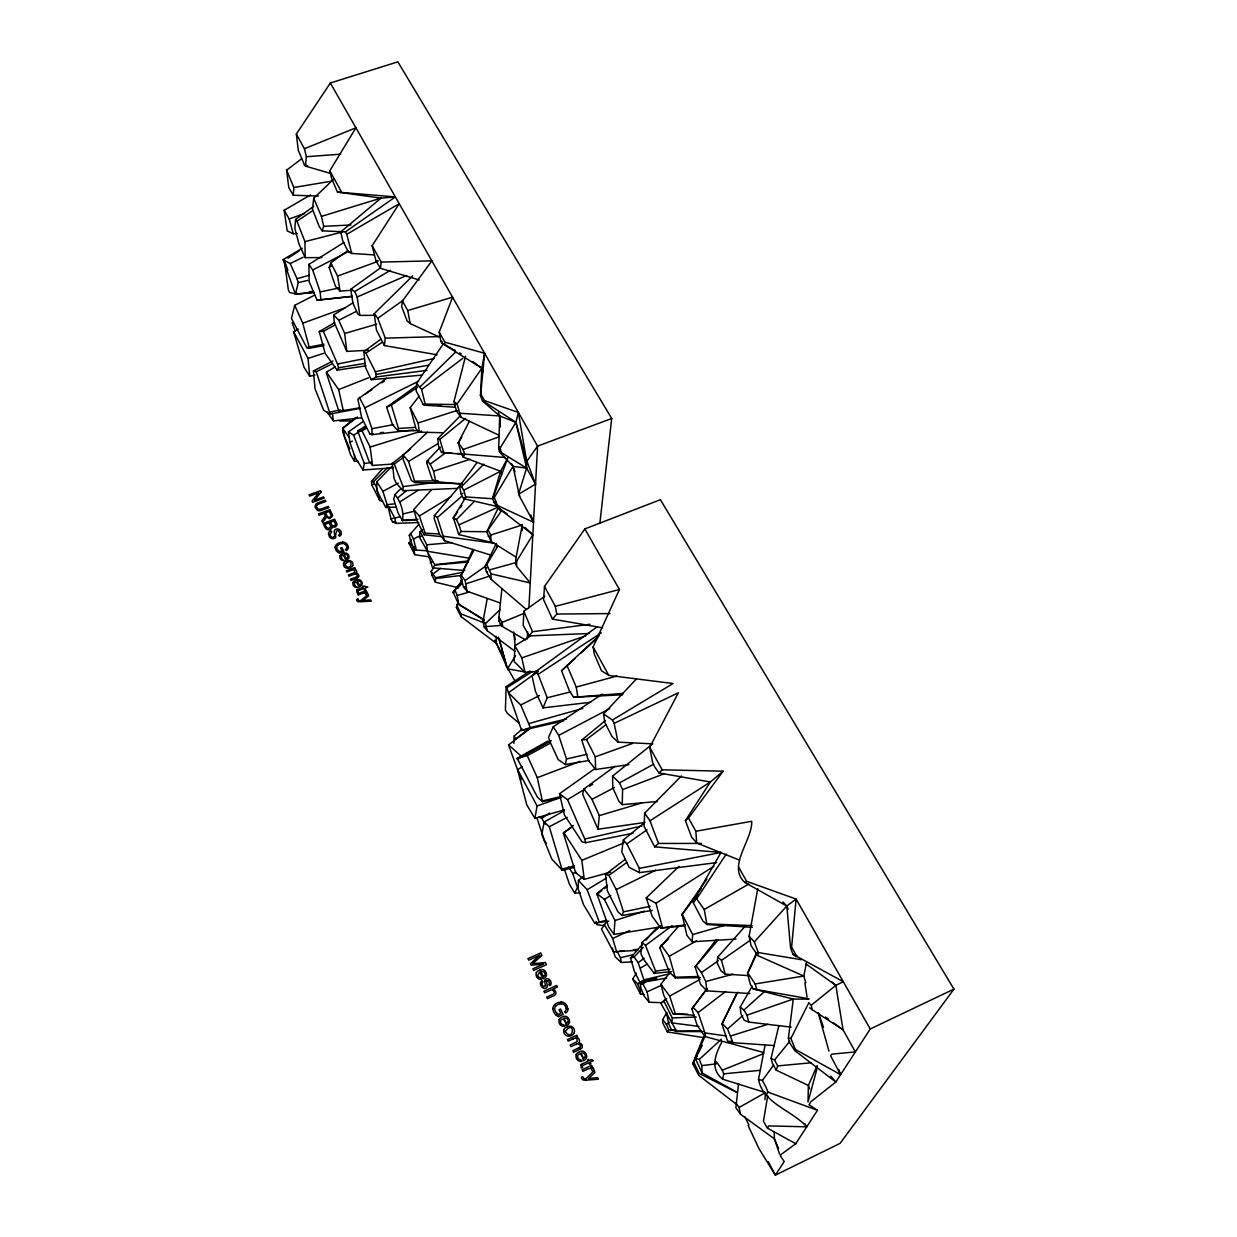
<?xml version="1.0" encoding="UTF-8"?>
<svg xmlns="http://www.w3.org/2000/svg" width="1237" height="1237" viewBox="0 0 1237 1237"><rect width="100%" height="100%" fill="white"/><g stroke="black" fill="none" stroke-linecap="round" stroke-linejoin="round"><path stroke-width="1.5" d="M522.215 530.642L522.246 524.967L490.811 535.064L490.934 541.435L516.277 557.284M374.363 254.93L351.695 253.43L346.762 234.303L399.226 203.703L372.151 245.699L381.228 262.074L431.852 260.868L402.458 300.947L407.746 310.518L452.587 297.189L439.228 332.104L444.856 342.17L484.595 353.287L480.76 393.954L484.502 400.618L518.365 412.447L515.953 422.327L526.699 461.695L526.637 468.112L519.045 492.45L519.571 496.393L533.503 522.261L497.429 505.423L493.687 496.022L507.897 457.721L500.598 471.266L492.666 497.892L493.888 502.145L497.382 507.278L532.838 534.678L516.726 561.072L516.509 566.268L530.24 582.921L491.089 573.875L486.76 564.567L497.691 546.29M526.374 609.439L490.996 579.225L491.089 573.875M391.665 466.565L376.806 481.765L376.62 490.115L385.774 507.433L395.685 507.108M497.382 507.278L497.429 505.423M657.435 801.483L622.226 804.638L622.598 789.623L619.505 782.882L612.578 776.063L651.791 744.566M402.984 490.702L403.092 486.589L394.278 464.107L392.361 463.442L394.093 478.611L396.273 483.203L402.984 490.702L457.396 488.383M525.555 639.946L501.975 626.278L502.083 622.427L498.882 617.155L501.928 588.642M460.813 483.543L415.013 482.616L408.519 461.447L403.231 455.061L427.43 432.27M530.008 670.964L506.165 686.628L505.376 709.868L507.185 713.192L518.844 722.949L518.72 722.052M765.007 1045.389L758.544 1079.344C762.487 1103.157 792.407 1110.579 806.725 1126.814L768.734 1125.917L767.45 1128.159L795.747 1143.715L817.456 1110.3L809.013 1104.749L810.9 1101.734L835.825 1082.004L870.245 1028.968L953.928 989.121L660.403 499.686L584.854 528.926L544.481 586.508L543.6 599.682L552.475 619.103L602.543 627.777M514.994 471.776L513.015 466.38L499.918 452.433L498.681 449.325L499.671 415.957L498.356 412.431M515.288 681.711L506.845 666.557L498.325 637.086M582.859 876.832L578.437 880.45L578.096 888.553L583.508 904.618L594.719 923.219L608.697 921.07M530.457 636.096L514.87 645.791L514.205 661.594L525.076 672.433L538.11 671.227M513.865 743.344L514.205 735.938L522.37 729.026M519.679 493.609L535.544 484.115L526.436 459.963L518.365 412.447M681.432 775.939L644.678 813.126L644.075 826.378L654.667 846.85L721.016 852.463L693.107 901.139L693.369 902.871L702.925 921.101L706.93 924.518L752.328 927.317M544.759 596.265L523.854 611.264L523.174 625.365L529.266 635.895L589.199 633.514M535.544 484.115L526.637 468.112L515.953 422.327L499.671 415.957L482.492 401.066L480.451 395.593L481.858 368.224L484.595 353.287M527.225 639.019L527.627 631.659M528.91 607.645L537.585 446.124L330.341 83.003L397.85 61.85L611.712 418.477L599.837 523.452M462.097 483.11L434.388 515.643L434.202 518.581L439.351 533.951L444.562 540.693L491.476 555.289M454.706 407.205L425.466 405.241L421.631 389.516L416.668 383.3L442.429 345.123M764.93 1099.662L765.425 1092.596L722.609 1079.159C709.605 1068.737 715.434 1053.986 722.021 1041.74M458.231 587.73L435.439 582.21L435.47 577.741L431.218 571.278L433.63 567.752M660.156 926.961L613.969 934.399L614.975 920.514L604.398 899.438L596.791 893.531L607.274 885.259M494.042 542.997L458.772 534.57L453.314 517.592L464.896 498.789M318.527 196.064L293.231 195.23L293.834 187.498L286.582 170.211L301.658 158.738M736.03 939.084L692.117 941.774L692.689 934.569L682.082 914.174L706.945 879.09M666.666 998.692L663.867 1001.073L672.263 1017.958L671.861 1022.891L698.89 1026.401M313.719 206.301L295.566 219.413L294.823 228.443L299.06 244.168L305.168 257.636L322.007 257.605M644.462 822.497L598.028 829.238L599.311 815.616L591.966 799.38L583.879 788.99L615.036 766.244M331.3 173.644L305.431 166.114L306.359 156.728L304.426 148.749L296.354 134.029L330.341 83.003M508.376 670.315L496.47 643.503L461.107 616.629L456.391 607.522L458.355 601.074M661.022 925.616L642.08 942.3L640.89 953.634L643.657 959.402L654.141 973.364L671.614 971.617M745.772 925.585L717.754 957.051L717.135 962.881L720.939 970.782L725.191 974.122L749.189 975.653M501.603 474.822L500.598 471.266L463.287 457.133L461.293 453.902L458.278 442.614L469.349 421.369M415.462 520.019L402.427 520.653C404.128 511.592 400.726 501.665 394.943 494.599L400.123 489.326M333.557 179.288L313.703 198.276L312.482 209.192L319.254 226.587L322.192 230.855L345.432 231.86L395.361 196.915L337.454 192.091L331.531 178.236L329.784 170.799L355.916 127.828L304.426 148.749M574.416 867.369L562.294 870.338L549.305 826.733L544.156 822.095L564.428 810.529M419.25 279.964L380.486 268.321L381.228 262.074M437.094 354.818L384.398 345.556L385.279 338.134L377.733 318.311L374.223 313.688L412.648 275.913M644.956 822.249L623.278 840.047L621.809 851.86L629.123 867.307L639.343 872.642L716.656 862.591M830.893 1076.267L835.825 1082.004L794.649 1050.507L789.484 1042.544L788.402 1038.214L793.257 999.079L753.178 988.935L750.318 984.188L747.473 973.38L756.735 952.459M469.148 558.181L427.476 551.285L419.42 537.183L420.163 531.601L422.482 529.699M483.188 371.765L481.858 368.224L444.485 344.876L444.856 342.17M402.458 300.947L401.638 306.498L407.081 320.847L410.189 323.599L438.779 336.773M778.599 1148.524L774.393 1138.813L740.499 1114.243L735.891 1107.795L738.566 1083.504M805.782 982.673L803.818 976.055L757.786 955.613L758.25 952.552L754.323 941.929L749.112 936.162L757.755 888.707M767.729 1095.766L763.445 1121.31L767.45 1128.159M549.584 983.461L548.579 980.817L546.723 980.879M425.466 405.241L423.27 404.576L416.142 390.907L416.668 383.3M613.969 934.399L608.65 926.9L596.791 893.531M498.681 449.325L499.13 446.835M564.598 809.787L534.894 818.291L537.105 805.967L517.623 769.708L522.37 766.646M515.35 651.543L487.223 630.715L484.146 626.881L483.141 620.85L487.131 599.079M480.451 395.593L480.76 393.954M417.565 430.677L397.958 430.924L398.422 428.481L391.387 405.071L415.184 388.835M516.509 566.268L515.613 560.005L522.246 524.967M544.156 822.095L541.806 834.279L551.764 859.035L562.294 870.338M589.075 760.446L565.386 764.559L566.484 758.977L558.722 735.396L553.264 726.753L602.28 694.081M393.582 467.772L363.06 469.983L364.327 463.566L353.581 435.13L348.447 431.868L362.627 421.91M806.555 962.371L803.818 976.055L755.142 983.925L747.875 972.993L757.106 952.907M511.298 463.488L513.015 466.38L526.637 468.112L501.248 452.556L500.15 448.01L515.953 422.327L484.27 401.747L484.502 400.618M722.609 1079.159L723.738 1073.84L722.284 1070.206L716.656 1062.073L714.878 1061.485M583.879 788.99L582.658 794.247L598.028 829.238M809.663 1089.024L808.364 1085.483L776.109 1070.082L772.321 1063.062L771.053 1058.408L778.862 1025.597M462.205 484.316L435.795 481.549L432.13 479.291L426.703 462.808L427.152 460.984L440.248 447.175M313.286 292.257L295.442 294.236L298.287 282.624L297.019 278.696L290.2 263.558L283.072 259.631L302.307 248.281M314.554 295.179L294.7 305.353L291.453 318.388L306.745 347.659L309.482 348.277L324.017 345.587M498.542 435.022L460.968 417.271L456.499 411.086L453.994 401.453L465.56 356.21M639.343 872.642L639.359 868.359L626.834 843.85L623.278 840.047M817.502 1066.789L808.008 1102.012L808.364 1085.483L817.209 1065.474M394.943 494.599L393.722 499.238L398.02 512.752L402.427 520.653M788.077 909.427L786.809 906.01L745.138 882.63C726.536 866.689 752.684 840.062 751.709 821.291L695.843 831.249L688.545 818.074L723.119 771.192L662.166 769.801L658.981 772.924L654.806 767.095L652.595 762.363L649.719 747.303L678.371 692.797L614.17 723.351L618.005 742.138L652.904 743.87M563.856 1029.926C562.464 1034.302 567.984 1038.09 571.649 1035.354M542.486 801.638L537.291 777.671L527.256 755.699L517.159 758.296L537.461 797.246L542.486 801.638L561.768 797.185M322.192 230.855L323.707 226.34L321.419 216.382L313.703 198.276M692.117 941.774L686.891 935.342L682.082 914.174M501.975 626.278L499.099 621.453L499.872 619.335M352.53 290.185L340.098 291.066L335.583 286.52L329.119 267.532L330.882 262.785L348.185 250.4M573.38 825.45L563.392 833.073L575.669 872.781L584.235 879.352L610.583 872.193M776.109 1070.082L777.702 1065.907L774.563 1059.97L771.053 1058.408M622.041 915.504L623.494 911.839L616.273 889.542L608.867 875.394L605.542 874.435L607.352 890.748L618.005 911.916L622.041 915.504L652.224 910.386M736.448 1104.301L698.812 1075.417L692.705 1063.619L703.173 1037.549L705.585 1034.905M343.654 563.438C342.262 567.195 347.319 569.577 350.195 567.613A4.917 4.175 -5.7 0 0 352.731 565.634M590.683 702.26L543.043 707.873L547.218 697.761L538.11 674.351L535.992 671.366L596.837 627.035M553.264 726.753L548.579 737.283L549.769 741.288L558.212 759.626L565.386 764.559M463.287 457.133L464.648 454.134L463.148 449.51L458.278 442.614M736.943 1092.24L702.028 1072.912L695.132 1058.037L705.477 1035.307M500.428 603.037L466.967 591.209L463.488 586.941L460.551 576.442L472.967 549.352M636.034 679.36L603.532 713.919L612.361 720.027L673.083 683.52L608.851 675.417L601.491 670.779L594.301 654.11L593.111 646.966L619.428 589.508L584.854 528.926M580.261 892.867L574.71 893.176L577.447 887.393L572.793 873.569L568.525 867.152M490.934 541.435L486.775 531.755L498.758 506.845L499.825 510.433M774.408 1045.59L732.953 1042.683L727.696 1041.415L721.929 1024.035L736.139 994.486M721.929 1024.035L737.716 992.213M490.996 579.225L486.419 571.788L484.997 566.546L496.346 543.538L496.795 547.001M385.774 507.433L387.135 504.665L382.898 491.367L376.806 481.765M460.551 576.442L473.585 550.898M700.405 977.647L675.34 978.003L669.14 971.633L659.785 947.65L678.293 926.575M838.701 1069.402L840.588 1074.659L795.267 1049.378L790.907 1038.384L808.163 1004.073M692.705 1063.619L697.22 1055.779M695.333 1058.764L702.353 1045.219M766.167 1095.302L767.883 1092.116L766.229 1087.617L762.409 1080.473L758.544 1079.344M794.649 1050.507L795.267 1049.378M492.666 497.892L493.687 496.022M458.185 443.418L461.818 436.862M606.733 921.596L601.445 929.064L613.444 951.902L638.029 950.217M791.17 1027.143L748.772 1022.071L744.195 1020.216L740.932 1013.876L740.221 1007.011L752.173 986.291M644.029 994.455L640.472 994.038L632.803 979.086L636.328 973.055M703.173 1037.549L667.361 1031.936L662.692 1022.875L662.661 1019.675L666.929 1012.407M427.538 550.759L416.312 550.109L413.189 547.125L410.39 540.291L409.292 535.327L418.523 524.658M494.429 497.289L513.015 466.38L519.571 496.393M507.99 667.98L515.473 655.796M337.098 370.126L338.567 367.76L337.515 364.034L323.352 331.377L319.223 331.562L325.207 353.473L337.098 370.126L366.028 365.843M693.369 902.871L698.518 894.753M654.141 973.364L655.564 971.138L670.021 969.143M739.386 860.086L696.694 842.954L691.576 837.062L685.391 820.61L710.363 782L723.119 771.192M675.34 978.003L669.279 956.263L661.099 944.991M453.237 518.55L457.551 511.979M460.411 507.618L461.849 505.438M486.775 531.755L501.078 511.407M693.107 901.139L696.601 898.82L726.196 854.179M460.968 417.271L457.118 403.989L481.858 368.224L472.967 361.668M580.864 1064.701L581.328 1068.088L582.751 1067.361A2.799 2.721 34.2 0 1 582.21 1066.248M456.391 607.522L457.149 606.424M527.039 461.014L537.585 446.124L611.712 418.477M413.699 509.598L416.931 520.452L424.044 534.801L425.188 533.224L419.374 515.999L413.699 509.598L431.187 490.208M681.664 915.442L695.704 896.067M697.869 893.099L701.101 888.645M762.409 1080.473L773.666 1064.949M458.772 534.57L461.061 531.446L459.035 524.844L456.376 519.617L453.314 517.592M386.64 378.259L357.864 399.195L361.73 417.766L369.878 434.017L372.09 434.651L413.606 429.919M324.419 517.499L321.775 520.762L322.548 522.339L324.883 519.525A8.674 7.236 -6.3 0 0 325.903 517.901A4.438 3.711 -6.2 0 0 326.089 516.927L329.645 518.674L332.66 515.937A7.731 6.463 -6 0 0 331.964 513.912L329.939 509.69L318.45 513.958L319.053 515.21L324.171 513.324L324.944 514.886A4.608 3.85 -6.2 0 1 325.192 515.535A4.438 3.711 -6.2 0 1 324.372 517.453M496.578 506.335L463.566 498.681L461.107 493.872L459.561 486.218L476.755 462.932M953.928 989.121L840.093 1143.375L775.352 1175.15L758.946 1148.585L748.06 1125.454M763.507 1052.471L704.966 1036.529L697.111 1025.226L691.885 1008.851L706.744 989.012M694.421 1015.33L672.974 1013.737L663.805 995.306L660.883 984.358L670.268 971.895M691.885 1008.851L707.239 988.518M484.069 620.185L458.68 604.336L453.113 592.198L462.313 580.153M529.266 635.895L532.498 631.705L589.91 624.283M749.792 993.527L706.868 990.868L700.559 984.389L695.117 966.855L716.238 939.703M442.413 432.734L419.281 432.146L416.049 428.961L410.205 407.591L419.157 396.196M667.361 1031.936L668.861 1030.05L675.758 1029.957M661.764 1002.697L649.131 1002.217L644.199 996.172L640.967 988.286L640.333 983.832L642.544 981.08M706.93 924.518L704.24 909.458L696.601 898.82M774.563 1059.97L789.809 1041.276M429.084 556.836L414.797 554.733L408.828 543.136L411.534 539.827M695.117 966.855L718.032 940.12M453.113 592.198L460.999 583.014M460.984 580.833L462.112 579.488M552.475 619.103L556.743 614.047L610.042 613.583M434.991 565.031L427.662 552.429L432.579 567.86L434.991 565.031L467.973 562.046M382.62 501.031L379.759 500.537L371.966 485.291L371.425 481.502L381.97 469.318M666.697 978.065L640.565 982.735L639.745 981.838L634.596 971.926L630.483 958.01L642.436 944.233M646.023 940.089L657.048 927.379M543.043 707.873L535.482 691.359L532.018 675.943L535.992 671.366M415.725 389.067L417.549 386.965M484.997 566.546L486.76 564.567M461.076 581.127L462.221 579.844M754.323 941.929L786.809 906.01L796.118 899.083L870.245 1028.968M453.314 592.925L455.479 590.559M457.628 588.209L461.896 583.539M630.483 958.01L634.102 956.99L643.194 947.434M659.785 947.65L668.598 938.574M409.292 535.327L411.132 533.456M461.633 454.195L441.547 452.417L438.594 446.217L437.743 438.687L459.607 416.529M459.561 486.218L461.571 486.651L483.822 464.107M456.376 519.617L474.405 501.356M640.333 983.832L643.101 984.25L647.106 980.199M622.783 694.73L573.612 697.281L569.329 690.71L561.567 670.732L599.156 635.555M371.425 481.502L373.419 481.719L387.722 467.571M420.24 386.717L455.711 351.973M426.703 462.808L428.822 460.736M684.649 925.894L660.79 928.028L652.131 916.215L646.271 897.876L678.958 866.41M487.223 630.715L485.414 623.649L500.196 609.501M458.68 604.336L457.226 595.523L455.046 590.265M485.368 569.128L486.991 567.628M561.567 670.732L575.267 658.223M580.741 653.229L597.672 637.766M695.132 1058.037L699.23 1059.46L721.31 1039.266M748.772 1022.071L746.978 1015.16L743.916 1010.026L764.497 991.533M654.667 846.85L658.532 843.448L701.487 843.433M732.953 1042.683L727.542 1029.014L742.803 1015.515M444.562 540.693L437.357 517.53L461.463 496.532M745.138 882.63L746.638 881.332L796.118 899.083L791.618 947.125L796.829 956.402L843.263 981.683L835.841 985.363L811.302 1005.186L812.075 1009.608L843.031 1029.803L855.355 1051.898L831.681 1054.156L830.645 1055.826L840.588 1074.659M703.095 1031.581L676.778 1031.534L660.867 1003.346L666.31 998.615M640.565 982.735L643.905 979.843L669.372 973.844M356.704 590.003L356.936 592.569L358.235 592.059A2.428 2.087 -5.5 0 1 357.895 591.425M360.864 600.533L368.038 594.502L368.688 595.832L362.781 600.517L370.698 599.914L371.301 601.136L360.06 601.77A5.798 4.979 -5.7 0 1 357.555 601.553A2.752 2.366 -5.7 0 1 356.596 599.682L357.849 599.017M371.966 485.291L373.79 483.775M628.86 764.621L595.646 769.507L588.441 760.539L581.761 740.02L605.527 720.46M437.743 438.687L439.831 439.429L465.638 418.353M397.649 497.923L406.2 490.95M463.566 498.681L465.7 496.949L492.527 498.727M685.391 820.61L688.545 818.074M355.266 418.013L342.865 427.863L344.752 437.202L349.793 448.737M392.361 463.442L410.56 449.031M358.359 461.401L354.54 461.308L350.69 455L342.974 432.672L342.726 428.512L357.508 416.931M596.605 894.645L601.831 890.594M604.445 888.568L607.042 886.558M605.542 874.435L625.303 859.251M704.966 1036.529L704.92 1032.91L698.116 1012.593L725.624 991.517M521.133 779.666L508.546 744.906L530.008 728.516M643.905 979.843L638.184 962.726L644.106 958.211M421.631 389.516L462.793 358.313M433.584 573.566L440.434 568.371M581.761 740.02L586.462 739.479L606.022 724.65M660.867 1003.346L663.867 1001.073M529.9 728.191L515.783 738.845L514.205 735.938M655.564 971.138L645.528 945.424L672.108 925.663M394.278 464.107L403.927 457.01M435.795 481.549L433.599 471.204L430.244 464.122L445.846 452.634M421.492 375.151L371.255 379.713L365.503 367.451L363.817 351.679L380.733 339.278M795.747 1143.715L781.088 1154.461L780.269 1155.745L784.227 1161.481L775.352 1175.15L768.332 1161.759M535.807 672.928L508.515 692.766L520.715 704.982L530.364 727.588L566.561 718.975M608.867 875.394L626.726 862.483M375.677 315.311L359.812 315.404L357.88 314.183L352.962 303.281L350.705 289.319L379.357 268.692M397.958 430.924L392.392 424.353L386.64 407.205L415.709 386.408M633.05 833.259L585.658 842.722L582.086 841.887L564.412 814.997L559.557 793.721L595.244 768.332M377.733 318.311L402.845 300.514M435.439 582.21L431.821 575.22L433.151 574.277M563.392 833.073L571.881 827.089M466.967 591.209L465.158 580.509L485.646 566.129M532.018 675.943L538.188 671.645M706.868 990.868L705.739 981.529L701.441 972.545L718.295 960.762M725.191 974.122L721.496 960.36L750.534 940.058M626.834 843.85L647.09 829.749M365.472 394.031L367.992 392.299M369.26 391.449L371.796 389.717M381.893 382.851L384.413 381.135M632.803 979.086L637.673 983.755L640.596 981.791M305.168 257.636L304.951 241.632L296.973 221.191L311.91 211.171M363.817 351.679L365.905 353.133L382.527 342.015M539.007 817.147L541.744 818.291L549.676 813.018M288.005 258.193L299.029 250.956M538.11 674.351L601.321 632.818M658.532 843.448L649.982 820.796L710.363 782L658.981 772.924M646.271 897.876L655.966 903.288L713.888 866.24M329.119 267.532L331.33 266.141M399.613 502.067L417.89 490.455M563.716 720.831L521.658 730.464L506.753 687.772L532.219 671.614M604.398 899.438L610.846 895.356M368.379 350.257L346.808 351.416L334.222 322.47L333.681 314.909L352.978 302.818M352.344 296.401L317.12 300.22L309.111 281.526L308.941 264.378L343.963 242.452M393.397 464.014L372.523 465.437L369.043 461.154L358.158 432.285L358.003 430.723L365.302 426.177M581.467 1077.442L582.89 1076.577A2.613 2.551 37.5 0 0 584.374 1078.865M419.374 515.999L450.778 496.81M559.557 793.721L567.52 799.628L584.807 789.098M589.508 786.222L592.647 784.32M662.661 1019.675L666.372 1024.221L669.665 1022.226M408.519 461.447L437.604 443.867M358.715 407.994L338.938 411.318L326.475 373.327L326.429 372.151L335.242 366.863M578.437 880.45L587.158 889.728L606.578 878.023M353.581 435.13L357.478 432.795M358.158 432.285L365.456 427.925M350.705 289.319L354.694 291.53L390.49 270.254M358.003 430.723L362.024 430.832L365.951 428.528M297.344 233.53L293.231 233.778L287.2 230.871L284.154 210.275L310.533 194.92M319.223 331.562L334.902 322.548M640.658 967.922L647.013 964.272M704.24 909.458L748.833 884.068M669.279 956.263L696.462 940.878M740.499 1114.243L739.107 1107.486L765.425 1092.596M517.159 758.296L547.79 741.102M314.894 375.167L309.729 376.234L303.993 367.203L293.586 331.732L298.241 329.135M416.312 550.109L413.529 539.116L418.384 536.41M371.255 379.713L376.187 376.976L426.997 370.342M323.352 331.377L335.413 324.712M517.313 759.425L551.346 740.623M419.42 537.183L421.616 535.977M675.588 1014.402L669.681 996.094L699.972 979.457M619.505 782.882L653.523 764.28M523.839 755.049L521.457 756.348L508.546 744.906M526.235 753.75L529.436 752.019M531.029 751.153L533.425 749.854M537.399 747.689L540.6 745.957M542.193 745.091L545.378 743.36M527.256 755.699L549.831 743.468M382.898 491.367L398.283 483.157M591.966 799.38L614.495 787.49M558.722 735.396L609.779 708.615M549.305 826.733L567.164 817.348M363.06 469.983L355.143 457.412L349.916 442.382L352.313 441.13M317.12 300.22L320.831 299.725L320.197 291.886L312.698 270.022L346.932 252.271M465.7 496.949L463.72 490.192L500.598 471.266M360.431 408.287L329.769 414.086L323.677 410.282L315.018 388.758L313.425 370.945L332.923 361.003M333.681 314.909L338.768 320.275L355.576 311.786M520.715 704.982L539.502 695.534M372.09 434.651L371.904 428.698L364.838 407.839L418.694 381.151M660.79 928.028L685.283 924.889M313.425 370.945L316.224 371.734L331.269 364.296M290.2 263.558L303.096 257.234M616.273 889.542L655.656 870.229M583.493 1060.526C589.972 1058.594 585.565 1048.574 579.736 1051.666M566.345 1025.519C572.793 1023.633 568.432 1013.768 562.665 1016.814A6.262 6.092 20.5 0 0 558.969 1019.752M543.352 978.544C549.754 976.735 545.44 967.056 539.78 970.055M616.768 952.181L612.686 938.481L629.71 930.58M582.612 1063.681L588.039 1061.191L587.467 1060.016L588.704 1059.444L589.276 1060.619L591.611 1059.537L593.343 1060.681L590.049 1062.196L590.853 1063.805L589.601 1064.377L588.812 1062.769L583.307 1065.32A4.469 4.36 35.3 0 0 582.472 1065.768M576.38 1044.167L570.922 1046.672L570.149 1045.079L577.292 1041.631L576.829 1038.755M578.777 1047.909L572.855 1050.63L573.628 1052.208L580.091 1049.239M573.087 1038.894L568.216 1041.121L567.443 1039.544L576.829 1035.245L577.524 1036.652L576.21 1037.255A3.835 3.726 26.4 0 1 577.88 1037.92M515.613 563.84L516.432 563.469M649.131 1002.217L647.059 991.858L661.965 985.069M459.035 524.844L498.758 506.845M558.49 1014.526L560.887 1013.443L559.062 1009.717L560.577 1009.036L563.222 1014.386L558.428 1016.567M386.64 407.205L391.387 405.071M359.812 315.404L357.168 296.988L406.648 275.511M583.276 1060.619C582.766 1052.687 576.566 1052.068 577.818 1058.022C578.406 1060.264 581.823 1058.717 581.56 1061.361M566.082 1025.628C565.773 1018.391 559.603 1016.814 560.732 1023.045C561.335 1025.257 564.69 1023.726 564.443 1026.323M543.105 978.653L539.657 972.004L537.616 975.56L538.806 977.261L540.894 977.647L541.466 979.317M572.793 873.569L576.071 872.209M502.083 622.427L523.622 613.537M584.235 879.352L581.854 860.333L623.927 842.923M594.719 923.219L606.47 920.22M722.284 1070.206L763.724 1053.584M359.225 586.833C365.116 585.611 361.328 577.478 356.411 580.076M326.429 372.151L338.691 389.593L368.58 377.78M346.082 560.083C351.911 558.892 348.169 550.867 343.314 553.434M356.859 578.236L351.03 580.447L350.442 579.241L355.777 577.215A4.67 3.974 -5.6 0 0 356.983 576.643M622.598 789.623L663.821 773.898M351.277 570.319L346.886 571.989L346.298 570.783L354.741 567.567L355.282 568.649L354.091 569.097A3.355 2.845 -5.6 0 1 355.529 569.608M537.291 777.671L580.261 761.358M318.62 502.624L325.238 500.181L325.857 501.418L319.239 503.861A8.071 6.726 -6.1 0 0 317.105 504.866M340.098 291.066L337.577 276.083L377.532 261.502M309.482 348.277L302.771 323.213L344.907 307.905M595.646 769.507L595.244 756.828L632.494 743.468M537.105 805.967L560.639 797.587M284.154 210.275L289.211 218.964L304.58 213.506M358.9 586.957C355.096 576.009 352.035 585.951 357.493 587.451M463.148 449.51L498.65 437.048M345.757 560.206C341.953 549.444 339.015 559.217 344.35 560.686A4.283 3.634 -5.8 0 1 340.16 555.769M567.628 1026.586L569.7 1026.169A4.252 4.144 23 0 1 571.54 1026.524A4.979 4.84 23.1 0 1 574.231 1032.663M746.978 1015.16L793.257 999.079L808.874 999.125M514.87 645.791L521.782 657.883L585.797 635.818M521.658 730.464L530.364 727.588M466.411 583.663L489.62 576.071M309.729 376.234L308.059 358.421L323.661 353.334M433.599 471.204L470.184 459.252M419.281 432.146L418.152 422.93L456.639 410.622M430.198 562.572L432.161 561.954M614.975 920.514L644.446 911.159M731.036 1035.848L767.713 1024.344M372.523 465.437L370.141 447.052L421.601 431.064M321.419 216.382L380.996 198.121L395.361 196.915M387.97 506.428L391 518.937L393.211 518.257M599.311 815.616L641.555 803.014M457.226 595.523L469.256 592.013M346.808 351.416L344.675 333.48L376.651 324.156M692.689 934.569L726.567 924.781M456.499 411.086L457.86 410.684M347.133 560.918L348.973 560.608A3.726 3.154 -5.7 0 1 350.566 560.887A4.36 3.696 -5.7 0 1 352.607 565.572M388.449 506.32L394.819 518.148L400.231 516.587M297.019 278.696L309.466 275.171M529.142 723.49L582.859 708.414M489.589 569.886L515.906 562.603M566.948 665.367L576.256 687.061L616.985 676.051M705.739 981.529L732.984 974.168M544.481 586.508L555.351 606.346L619.428 589.508M304.951 241.632L342.046 232.077M562.448 868.915L574.602 865.854M547.218 697.761L570.674 691.87M461.107 493.872L462.854 493.439M403.169 513.881L413.282 511.484M616.969 951.176L620.464 957.701L633.097 954.701M298.287 282.624L307.735 280.382M488.136 536.255L489.295 535.992M542.749 800.834L560.315 796.705M566.484 758.977L586.987 754.261M567.52 799.628L584.761 839.042L641.988 825.929M365.905 353.133L375.368 371.734L434.419 358.421M338.938 411.318L343.809 410.267M573.612 697.281L623.123 693.4M639.745 981.838L656.785 978.297M320.197 291.886L338.953 288.02M623.494 911.839L650.09 906.334M337.515 364.034L363.384 358.838M316.224 371.734L329.552 412.122L340.391 409.942M435.47 577.741L462.963 572.205M309.405 347.025L323.955 344.211M639.359 868.359L721.016 852.463M306.745 347.659L310.301 346.978M408.828 543.136L411.72 544.496L414.055 550.218L416.328 549.785M371.904 428.698L393.582 424.6M376.187 376.976L376.017 374.44L428.342 365.255M293.834 187.498L331.145 181.251M338.567 367.76L364.637 363.415M493.888 502.145L495.759 501.835M364.327 463.566L371.827 462.422M403.092 486.589L437.202 482.198M391 518.937L392.5 521.844L394.881 521.55M369.878 434.017L372.863 433.646M380.316 432.703L383.3 432.332M435.702 578.529L461.633 575.375M699.23 1059.46L701.796 1065.598L716.285 1063.882M434.883 564.675L467.679 561.01M326.97 411.89L333.48 420.905L361.08 417.859M320.831 299.725L352.05 296.308M387.135 504.665L394.077 503.907M618.887 951.315L624.329 950.727M633.375 949.738L636.993 949.351M413.189 547.125L415.539 546.893M372.151 245.699L376.017 261.069L378.306 260.837M723.738 1073.84L759.595 1070.376M309.173 291.762L313.549 291.344M777.702 1065.907L811.194 1062.784M585.982 1078.571L585.472 1078.618A5.845 5.706 36.3 0 1 584.498 1078.649M420.163 531.601L426.688 544.79L451.814 542.595M284.587 262.46L288.376 290.092L289.736 292.55L296.261 293.989L313.811 292.597M586.245 1078.54L594.147 1070.546L594.997 1072.278L588.642 1078.494L597.626 1077.628L598.414 1079.236L585.627 1080.179M486.512 626.54L502.84 625.303M306.359 156.728L340.654 154.177M360.446 600.563L359.905 600.594A5.087 4.36 -5.6 0 1 359.147 600.61M398.422 428.481L414.349 427.445M401.932 520.282L417.951 519.339M366.198 594.672L367.745 594.58M323.707 226.34L351.045 224.979M612.377 948.052L615.191 956.758L621.175 962.432L632.246 961.922M392.5 521.844L395.995 523.406L418.802 522.509M672.263 1017.958L696.245 1017.03M463.488 586.941L465.143 586.879M675.85 977.199L698.735 976.472M385.279 338.134L439.15 336.588M486.419 571.788L487.533 571.772M339.804 421.059L351.54 420.858M415.06 481.162L438.084 480.776M753.178 988.935L808.828 998.785M676.685 1031.163L701.24 1030.792M484.146 626.881L485.662 626.896M727.696 1041.415L731.546 1041.43M461.061 531.446L486.435 531.74M425.543 404.082L454.984 404.545M337.454 192.091L380.996 198.121L340.747 231.907L342.773 240.983L348.262 251.76L351.633 251.822M500.104 624.128L501.712 624.175M672.974 1013.737L687.679 1014.216M707.425 923.915L752.127 925.585M423.27 404.576L426.193 404.7M437.821 405.179L440.728 405.303M425.188 533.224L439.12 533.936M460.597 413.282L499.671 415.957L500.413 426.997M441.547 452.417L451.876 453.129M457.01 453.484L462.128 453.84M788.402 1038.214L790.907 1038.384M464.648 454.134L505.16 457.504M432.579 567.86L464.834 570.535M461.293 453.902L463.195 454.072M499.918 452.433L501.248 452.556M424.044 534.801L440.712 536.564M318.729 509.35L320.893 509.056A11.751 9.757 -6.1 0 0 321.666 508.794L328.284 506.335L328.903 507.587L322.269 510.046A9.061 7.53 -6.1 0 1 319.517 510.773A3.742 3.108 -6.1 0 1 317.26 510.262L314.956 506.969L315.914 504.047A8.922 7.437 -6.1 0 1 318.636 502.67M443.867 536.286L493.068 543.089M704.92 1032.91L725.81 1035.91M603.996 925.693L596.651 924.596L596.064 921.441M758.25 952.552L801.267 959.696M356.04 573.303L356.921 573.504A3.216 2.737 -5.5 0 1 358.529 574.772A2.984 2.536 -5.5 0 1 358.792 576.859A3.495 2.984 -5.5 0 1 356.828 578.174M518.056 492.28L519.045 492.45M508.422 669.001L525.447 672.062M578.761 1042.776L579.782 1043.038A3.68 3.587 28.2 0 1 581.715 1044.677M296.354 134.029L298.272 150.28L304.441 164.954L307.565 165.743M439.228 332.104L440.789 341.087L442.088 341.458M676.778 1031.534L671.521 1029.926L668.614 1023.525L666.774 1013.969L667.392 1014.649M767.883 1092.116L817.456 1110.3M543.569 986.662L545.378 985.904A8.705 8.427 9.9 0 0 545.146 984.219L544.991 983.152A14.009 13.499 13.9 0 1 544.744 981.358M702.028 1072.912L701.796 1065.598M482.492 401.066L484.27 401.747M456.654 604.878L460.86 613.846L484.595 623.077M498.542 447.299L500.15 448.01M782.882 901.912L786.809 906.01L790.551 947.82L792.871 954.098L797.123 956.077M348.262 251.76L351.695 253.43M737.252 1092.642L699.137 1073.407L693.911 1062.351M440.789 341.087L441.655 342.773L447.748 346.205M449.247 347.056L452.263 348.741M453.763 349.576L455.247 350.411M459.7 352.916L461.169 353.751M415.013 482.616L411.426 480.482L403.231 459.53L403.231 455.061M458.788 604.244L484.425 619.892M434.388 515.643L437.357 517.53M354.431 570.149L354.818 572.422L348.37 575.019L348.958 576.226L353.875 574.355A3.108 2.644 -5.5 0 1 356.04 574.045M805.952 963.932L835.841 985.363L843.031 1029.803L833.073 1022.535M495.882 505.887L507.495 514.283M499.392 451.536L501.557 453.113M825.574 1017.046L828.682 1019.319M809.57 1007.768L812.075 1009.608M441.655 342.773L444.485 344.876M453.994 401.453L457.118 403.989M740.221 1007.011L743.916 1010.026M831.62 981.745L835.841 985.363M792.871 954.098L796.071 956.85M717.754 957.051L721.496 960.36M808.441 1002.619L811.302 1005.186M642.08 942.3L645.528 945.424M524.89 527.395L532.838 534.678M618.005 742.138L611.99 736.51L604.754 722.393L603.532 713.919M515.613 560.005L516.726 561.072M427.152 460.984L430.244 464.122M622.226 804.638L618.917 801.251L612.794 787.783L612.578 776.063M693.076 1007.351L698.116 1012.593M722.331 1023.556L727.542 1029.014M564.66 1011.65L565.819 1012.979A5.52 5.35 17.9 0 0 568.077 1008.758M304.441 164.954L305.431 166.114M483.141 620.85L485.414 623.649M696.493 966.36L701.441 972.545M380.486 268.321L376.017 261.069M295.566 219.413L296.973 221.191M461.386 575.561L465.158 580.509M660.883 984.358L669.681 996.094M342.726 428.512L348.958 437.078M735.721 1102.755L739.107 1107.486M634.102 956.99L638.184 962.726M644.678 813.126L649.982 820.796M757.786 955.613L751.091 945.687L749.112 936.162M308.941 264.378L312.698 270.022M546.398 843.418L544.28 840.232L536.858 817.75M563.655 832.346L581.854 860.333M373.419 481.719L376.388 486.868L379.759 500.537M461.571 486.651L463.72 490.192M541.744 818.291L545.27 824.089M804.761 1123.583L806.725 1126.814M604.135 924.395L612.686 938.481M534.894 818.291L526.73 804.808L517.623 769.708M293.231 195.23L288.793 187.699L286.582 170.211M574.71 893.176L569.376 884.13L564.304 868.9M738.829 867.384L746.638 881.332M649.719 747.303L662.166 769.801M329.784 170.799L341.335 191.673M593.111 646.966L608.851 675.417M345.432 231.86L346.762 234.303M612.361 720.027L614.17 723.351M293.586 331.732L308.059 358.421M488.46 530.642L490.811 535.064M494.723 640.163L501.82 653.708M744.628 1116.563L749.003 1124.943M359.287 397.263L364.838 407.839M410.498 533.302L413.529 539.116M643.101 984.25L647.059 991.858M410.205 407.591L418.152 422.93M506.165 686.628L506.753 687.772M384.398 345.556L376.435 330.078L374.223 313.688M586.462 739.479L595.244 756.828M330.882 262.785L337.577 276.083M362.024 430.832L370.141 447.052M336.418 522.772L334.639 519.2L323.12 523.483L324.898 527.132A8.427 7.051 -5.8 0 0 325.888 528.678A3.495 2.938 -6 0 0 331.64 528.4M330.774 514.422L329.289 511.422L325.486 512.829L326.815 515.535A5.829 4.871 -5.7 0 0 327.666 516.819A1.933 1.624 -5.8 0 0 328.826 517.298A2.01 1.685 -5.8 0 0 331.083 516.076A3.294 2.752 -5.9 0 0 330.712 514.453M331.439 524.318L330.418 522.261L333.913 520.963L334.84 522.864A7.948 6.664 -6 0 1 335.443 524.364A1.825 1.531 -5.8 0 1 333.124 525.911M346.252 558.521L344.303 554.578A2.66 2.242 -5.7 0 1 347.798 557.531M540.986 971.509L543.445 976.534A3.742 3.603 10.1 0 0 544.96 975.204A2.984 2.876 10.3 0 0 541.002 971.555M563.902 1018.314L566.422 1023.463M354.694 291.53L357.168 296.988M666.372 1024.221L668.861 1030.05M294.7 305.353L302.771 323.213M338.768 320.275L344.675 333.48M523.854 611.264L532.498 631.705M637.673 983.755L640.364 990.327L640.472 994.038M587.158 889.728L599.033 921.457M292.04 322.501L295.256 331.253M530.859 515.04L533.503 522.261M818.461 1013.149L823.533 1027.236M284.788 261.486L287.912 270.238M283.072 259.631L295.442 294.236M779.542 1154.059L774.393 1138.813L774.254 1132.056M755.142 983.925L756.657 988.873M439.831 439.429L443.836 452.773M818.322 1013.18L828.976 1051.172M499.377 639.266L506.861 667.439M289.211 218.964L293.231 233.778M655.966 903.288L662.398 927.224M584.761 839.042L585.658 842.722M375.368 371.734L376.017 374.44M521.782 657.883L525.076 672.433M394.819 518.148L395.995 523.406M296.03 292.983L296.261 293.989M338.691 389.593L343.376 411.194M407.746 310.518L410.189 323.599M555.351 606.346L556.743 614.047M414.055 550.218L414.797 554.733M546.615 981.946L547.048 984.436A13.329 12.896 9.3 0 1 547.218 985.812M514.252 634.009L515.149 639.684M576.256 687.061L577.725 696.416M804.885 982.951L807.034 996.991M431.218 571.278L431.821 575.22M620.464 957.701L621.175 962.432M332.366 413.39L333.48 420.905M348.447 431.868L349.916 442.382M426.688 544.79L427.476 551.285M329.552 412.122L329.769 414.086M513.618 631.968L515.319 646.858M460.86 613.846L461.107 616.629M695.843 831.249L696.694 842.954M496.037 636.313L496.47 643.503M498.882 617.155L499.099 621.453M354.509 454.737L354.54 461.308M359.024 600.78A2.273 1.948 -5.6 0 1 357.941 599.017M366.925 592.43A4.252 3.649 -5.4 0 0 365.332 592.198L366.631 591.657L366.09 590.559L357.586 593.806L358.189 595.043L362.642 593.327A6.154 5.288 -5.4 0 1 364.42 592.879M364.42 592.894A1.763 1.515 -5.4 0 1 365.441 593.018A1.917 1.639 -5.4 0 1 366.167 594.657M367.002 592.368A2.459 2.103 -5.3 0 1 367.636 594.549M358.081 590.807A3.897 3.34 -5.6 0 1 358.823 590.497L363.771 588.58L364.389 589.802L365.503 589.369L364.9 588.147L367.853 587.003L363.864 586.044L362.735 586.462L363.183 587.359L358.297 589.229A7.824 6.711 -5.6 0 0 356.689 589.972M352.993 582.333A5.536 4.732 -5.6 0 1 356.442 580.168M357.508 587.544A4.314 3.696 -5.6 0 1 353.241 582.441M351.37 570.443A4.005 3.402 -5.6 0 1 354.524 569.84M355.962 574.339A1.794 1.531 -5.5 0 1 357.06 576.674M355.421 569.747A2.922 2.489 -5.6 0 1 356.163 573.38M343.484 563.361A5.52 4.685 -5.7 0 1 347.164 561.041M347.659 557.5A3.324 2.814 -5.7 0 1 346.221 558.49M339.897 555.66A5.489 4.654 -5.8 0 1 343.329 553.527M338.366 550.759A5.845 4.933 -5.7 0 0 339.742 551.687L341.922 550.852L340.531 547.991L341.891 547.481L343.917 551.594L339.603 553.217A9.571 8.071 -5.6 0 1 337.392 551.888A7.437 6.278 -5.7 0 1 335.258 547.187M338.474 550.635A4.902 4.144 -5.8 0 1 337.593 545.177M337.825 545.316A6.587 5.566 -5.7 0 1 342.587 543.553A4.051 3.417 -5.7 0 1 345.417 544.342M345.339 544.404A4.824 4.082 -5.7 0 1 346.793 547.218M347.009 547.233A3.912 3.309 -5.7 0 1 345.339 549.522L346.283 550.527A4.84 4.082 -5.7 0 0 348.478 547.311M342.572 541.945A6.324 5.335 -5.7 0 1 348.123 547.311M334.949 547.141A6.85 5.783 -5.8 0 1 342.51 542.378M333.727 537.229A1.608 1.345 -6 0 0 334.423 536.657L334.67 535.868A4.561 3.835 -6.1 0 0 334.655 535.25L334.191 531.864A4.376 3.665 -5.7 0 1 334.284 531.09L334.469 530.534A2.861 2.412 -5.7 0 1 334.779 530.07A3.046 2.567 -5.7 0 1 337.407 528.972A3.495 2.938 -5.7 0 1 337.887 528.988A3.108 2.613 -5.7 0 1 339.015 529.359L339.634 529.761A5.845 4.917 -5.8 0 1 340.763 531.137A7.824 6.572 -5.9 0 1 341.134 531.895L341.319 534.106A3.324 2.799 -5.7 0 1 340.824 535.126A3.757 3.17 -5.7 0 1 339.464 536.162L338.521 535.095L339.526 534.353A2.165 1.825 -5.7 0 0 339.928 533.394C337.144 526.313 335.165 533.673 335.768 537.446A3 2.52 -6 0 1 334.763 538.265A3.603 3.031 -6 0 1 334.33 538.466A3.402 2.861 -6 0 1 332.614 538.698A3.556 2.984 -6 0 1 331.145 538.296L330.913 538.172A4.608 3.881 -5.9 0 1 330.465 537.879A5.335 4.484 -5.9 0 1 329.537 536.92L328.501 534.106A4.531 3.804 -5.9 0 1 328.547 533.333A3.974 3.34 -6 0 1 329.197 531.941A4.252 3.572 -6 0 1 330.743 530.766L331.732 531.786L330.078 534.028A5.118 4.299 -5.8 0 0 330.666 535.961A4.175 3.51 -5.9 0 0 331.47 536.935L332.32 537.337A1.855 1.562 -6 0 0 333.727 537.229M332.892 526.189A4.36 3.649 -5.7 0 1 331.578 524.302M331.903 526.622A3.34 2.799 -6 0 1 331.547 528.354M331.964 526.575A2.938 2.474 -5.8 0 0 336.928 524.658A6.046 5.072 -5.9 0 0 336.371 522.787M318.311 509.257A2.211 1.84 -6.1 0 1 317.708 508.917L316.888 507.928A6.881 5.721 -5.9 0 1 316.672 507.51M316.749 507.479A3.015 2.505 -6.1 0 1 316.981 504.82M536.1 972.916A6.185 5.953 10.2 0 1 539.811 970.179M541.481 979.426A4.809 4.639 10 0 1 536.394 973.055M547.496 985.843A2.907 2.814 11.6 0 1 542.424 987.466A5.365 5.18 11.6 0 1 540.445 982.812A4.051 3.912 11.4 0 1 542.115 980.678L543.074 982.039A2.52 2.428 11.4 0 0 541.976 983.276M546.584 981.637A1.608 1.562 12 0 1 546.692 980.91M549.615 983.461A1.933 1.855 12 0 1 548.764 984.559C551.315 988.131 551.934 980.91 549.707 979.967A4.128 3.974 11.7 0 0 548.795 979.178A2.799 2.706 11.8 0 0 545.115 979.936M544.775 981.358A2.706 2.613 11.8 0 1 545.161 979.967M543.538 986.538A3 2.891 11.5 0 1 542.131 983.322M553.047 990.079A3.804 3.68 13.8 0 0 549.785 990.574L544.636 992.77L543.878 991.224L556.696 985.472L557.439 987.002L552.846 989.074A4.19 4.051 13.7 0 1 555.908 993.141A2.706 2.629 14 0 1 555.32 994.718A6.231 6.015 13.3 0 1 553.372 995.924L547.496 998.63L546.739 997.084L552.63 994.44A2.938 2.845 13.6 0 0 554.176 993.203A2.582 2.505 13.7 0 0 552.893 990.466M558.444 1016.551A10.901 10.576 17.7 0 1 555.815 1014.835M558.475 1014.556A6.664 6.463 17.7 0 1 556.836 1013.35M556.944 1013.196A5.597 5.427 17.4 0 1 555.506 1006.052M555.769 1006.207A7.499 7.283 18 0 1 561.057 1003.872M561.057 1003.748A4.623 4.484 17.6 0 1 564.35 1004.877M564.273 1004.954A5.505 5.335 17.5 0 1 566.144 1008.634M566.376 1008.65A4.469 4.329 17.7 0 1 564.675 1011.68M560.918 1001.769A7.206 6.989 17.4 0 1 567.659 1008.743M552.645 1008.634A7.809 7.577 17.6 0 1 560.887 1002.341M555.846 1014.804A8.473 8.226 17.6 0 1 553.001 1008.696M564.459 1026.432A4.886 4.747 20.1 0 1 559.263 1019.891M563.917 1018.36A3.031 2.938 20.4 0 1 568.108 1022.149M567.953 1022.102A3.804 3.696 20.1 0 1 566.391 1023.416M563.655 1029.818A6.309 6.139 23.4 0 1 567.659 1026.756M574.37 1032.725A5.628 5.474 22.9 0 1 571.618 1035.307M573.21 1039.049A4.577 4.469 26.8 0 1 576.751 1038.245M576.442 1044.244A3.556 3.464 28.3 0 1 578.823 1043.734M578.761 1044.136A2.041 1.995 28.1 0 1 580.199 1047.198M580.091 1047.151A5.35 5.211 27.1 0 1 578.761 1047.878M580.06 1049.162A4.005 3.897 28 0 0 582.194 1047.461A3.417 3.324 28.3 0 0 581.653 1044.724M577.772 1038.106A3.34 3.247 26.5 0 1 578.916 1042.884M576.009 1054.666A6.355 6.185 31.6 0 1 579.766 1051.79M581.576 1061.47A4.948 4.824 31.2 0 1 576.303 1054.805M585.24 1057.094A3.062 2.984 31.2 0 0 581.003 1053.244L583.555 1058.439A3.85 3.742 30.9 0 0 585.086 1057.047M580.833 1064.67A8.999 8.783 36.2 0 1 582.627 1063.727M592.724 1067.809A4.902 4.762 36.8 0 0 590.884 1067.531L592.307 1066.804L591.611 1065.351L582.179 1069.727L582.952 1071.319L587.9 1069.031A7.082 6.896 37.6 0 1 589.894 1068.428A2.026 1.979 36.1 0 1 591.07 1068.613M591.116 1068.552A2.196 2.134 36.1 0 1 592.028 1070.763L593.822 1070.639A2.814 2.752 36 0 0 592.801 1067.747M581.529 1077.442A3.17 3.092 37.7 0 0 582.735 1079.808A6.664 6.494 36.5 0 0 585.611 1080.087M565.216 1031.503C573.705 1043.502 575.715 1018.206 565.216 1031.503M344.752 564.768C352.22 573.752 353.952 554.423 344.752 564.768M330.65 526.575C329.722 529.714 325.656 528.323 325.099 524.241L329.057 522.772L330.155 524.967A6.448 5.412 -6.2 0 1 330.681 526.436L330.65 526.514M321.172 491.955L314.615 500.196L323.615 496.872L324.202 498.063L312.729 502.299L312.095 501.016L318.682 492.774L309.683 496.083L309.095 494.893L320.553 490.687L321.172 491.955M539.564 955.351L530.457 963.731L531.183 965.2L543.615 964.04L532.931 968.787L533.704 970.38L546.46 964.69L545.378 962.494L532.699 963.731L541.883 955.381L540.677 952.938L527.952 958.582L528.725 960.159L539.564 955.351M359.395 585.24L357.431 581.235A2.675 2.288 -5.5 0 1 360.957 584.235A3.355 2.861 -5.5 0 1 359.379 585.209"/></g></svg>
